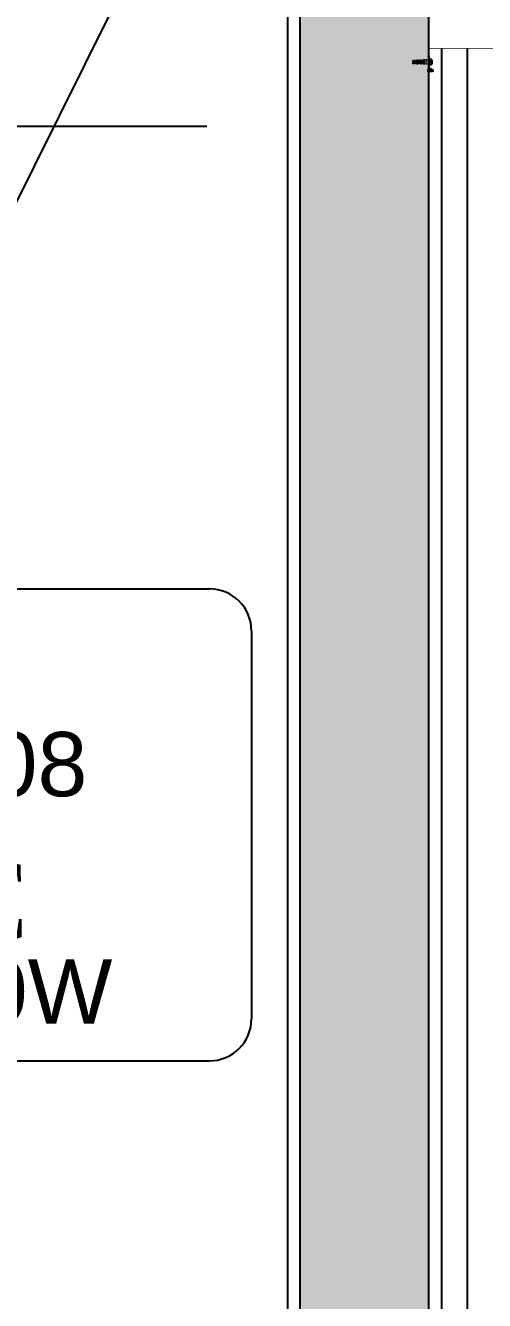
# Model space of a CAD drawing. Header units: inches. Extents: x 21 to 38546, y 13 to 15001.
# Drawn here: x 4563.3 to 4652.6, y 1049.3 to 1297.5 of the extents above; entities that cross this region are included whole.
import ezdxf
from ezdxf.enums import TextEntityAlignment as Align

# ---------------------------------------------------------------- set-up
doc = ezdxf.new("R2010")
doc.units = ezdxf.units.IN
doc.header["$MEASUREMENT"] = 0
doc.linetypes.add('HIDDEN', pattern=[9.525, 6.35, -3.175])
doc.layers.add('PEX', color=1, linetype='Continuous')
doc.layers.add('RAD-MAHAL', color=2, linetype='Continuous')
for name, color, linetype, lineweight in [('Z_MİM_-KM-AREA-IDEN', 8, 'Continuous', 25), ('Z_MİM_-KM-IZO-THERMAL-ROCKWOOL', 8, 'BATTING', 25), ('Z_MİM_-KM-PATTERN-00', 8, 'Continuous', 25), ('Z_MİM_-KM-PATTERN-STRC', 8, 'Continuous', 25), ('Z_MİM_-KM-STRC-CONCRETE', 8, 'Continuous', 25), ('Z_MİM_-KM-WALL-PLASTER', 8, 'Continuous', 25), ('Z_MİM_00', 8, 'Continuous', 25), ('Z_MİM_Aksesuar', 8, 'Continuous', 25), ('Z_MİM_AUDIT_D_040619093244-1', 8, 'Continuous', 25), ('Z_MİM_MYM_MEMBRAN_', 8, 'HIDDEN', 25), ('Z_MİM_PROFIL', 8, 'Continuous', 25)]:
    doc.layers.add(name, color=color, linetype=linetype, lineweight=lineweight)
doc.styles.add('Arial_4', font='arial.ttf', dxfattribs={"height": 10})
doc.styles.add('MAH', font='arial.ttf', dxfattribs={"width": 0.8, "height": 17.5})
doc.styles.get("Standard").update_dxf_attribs({"font": 'arial.ttf'})
doc.styles.add('STYLE2', font='times.ttf')
doc.linetypes.add('BATTING', pattern='A,0.00254,-2.54,[134,ltypeshp.shx,S=2.54,R=0,X=-2.54,Y=0],-5.08,[134,ltypeshp.shx,S=2.54,R=180,X=2.54,Y=0],-2.54', length=10.16254)

# ---------------------------------------------------------------- blocks, each defined once
blk = doc.blocks.new('-KM_Kolon_ZK')
at = {"layer": 'Z_MİM_-KM-PATTERN-STRC'}
blk.add_hatch(color=256, dxfattribs=at).paths.add_polyline_path([(1285, 370), (1310, 370), (1310, 0), (1285, 0)], flags=0)
at = {"layer": 'Z_MİM_-KM-STRC-CONCRETE'}
blk.add_lwpolyline([(1285, 370), (1310, 370), (1310, 0), (1285, 0)], close=True, dxfattribs=at)
blk = doc.blocks.new('köşe')
at = {"layer": 'Z_MİM_Aksesuar'}
h = blk.add_hatch(dxfattribs=at)
h.set_pattern_fill('ANSI37', color=256, scale=10, angle=180, style=0)
h.set_pattern_definition([(135, (3191.3564, 3.0315), (0.88388348, 0.88388348), []), (45, (3191.3564, 3.0315), (0.88388348, -0.88388348), [])])
h.paths.add_polyline_path([(-165.9, -270.5), (-174.6, -265.5), (-176.1, -265.5), (-176.1, -272.4)])
at = {"layer": 'Z_MİM_PROFIL'}
h = blk.add_hatch(dxfattribs=at)
h.set_pattern_fill('ANSI37', color=256, scale=2, style=0)
h.set_pattern_definition([(315, (26687.75893, 96826.20066), (-0.1767766953, -0.1767766953), []), (225, (26687.75893, 96826.20066), (-0.1767766953, 0.1767766953), [])])
h.paths.add_polyline_path([(-174.6, -265.5), (-165.9, -270.5), (-165.4, -269.6), (-173.6, -264.9), (-173.6, -241), (-174.6, -241)])
at = {"layer": 'Z_MİM_Aksesuar'}
blk.add_line((-165.9, -270.5), (-176.1, -272.4), dxfattribs=at)
at = {"layer": 'Z_MİM_AUDIT_D_040619093244-1'}
for p, q in [((-168.7, -247.9), (-172.2, -247.9)), ((-168.7, -250.4), (-172.2, -250.4)), ((-168.7, -255.4), (-172.2, -255.4)), ((-168.7, -257.9), (-172.2, -257.9)), ((-168.2, -249.2), (-168.2, -256.7))]:
    blk.add_line(p, q, dxfattribs=at)
blk.add_lwpolyline([(-174.6, -265.5), (-165.9, -270.5), (-165.4, -269.6), (-173.6, -264.9), (-173.6, -241), (-174.6, -241)], close=True, dxfattribs=at)
for points in [[(-173.2, -258.9), (-172.2, -258.9), (-172.2, -246.9), (-173.2, -246.9)], [(-204.7, -252), (-205.7, -252)], [(-204.9, -249.4), (-205.6, -249.7)], [(-204.9, -256.4), (-205.6, -256.2)], [(-204.6, -253.8), (-205.2, -252)], [(-204.1, -253.8), (-205.1, -253.9)], [(-204.9, -249.4), (-204.9, -250.9)], [(-204.9, -250.9), (-203.9, -251)], [(-204.9, -256.4), (-204.9, -254.9)], [(-204.9, -254.9), (-203.9, -254.9)], [(-202.6, -252.1), (-203.7, -252)], [(-202.6, -253.8), (-203.2, -252.1)], [(-202.1, -253.7), (-203.1, -253.8)], [(-202.4, -249.9), (-202.9, -250.8)], [(-202.4, -255.9), (-202.9, -255)], [(-200.9, -249.4), (-201.6, -249.7)], [(-200.6, -252.1), (-201.6, -252.1)], [(-200.9, -256.4), (-201.6, -256.2)], [(-200.6, -253.7), (-201.1, -252.1)], [(-200.1, -253.7), (-201.1, -253.7)], [(-200.9, -249.4), (-200.9, -251.1)], [(-200.9, -251.1), (-200, -251.1)], [(-200.9, -256.4), (-200.9, -254.7)], [(-200.9, -254.7), (-200, -254.7)], [(-198.6, -252.2), (-199.6, -252.2)], [(-198.6, -253.6), (-199.1, -252.2)], [(-198.1, -253.6), (-199.1, -253.6)], [(-198.9, -250.8), (-198.4, -249.9)], [(-198.9, -255), (-198.4, -255.9)], [(-197.6, -249.7), (-196.9, -249.4), (-196.9, -251.3), (-196, -251.3)], [(-196.6, -252.3), (-197.6, -252.3)], [(-197.6, -256.2), (-196.9, -256.4), (-196.9, -254.6), (-196, -254.5)], [(-196.7, -253.5), (-197.1, -252.3)], [(-196.2, -253.5), (-197.1, -253.6)], [(-194.5, -252.4), (-195.6, -252.3)], [(-194.2, -253.4), (-195.2, -253.5)], [(-194.7, -253.5), (-195.1, -252.4)], [(-194.4, -249.9), (-194.9, -250.8)], [(-194.4, -255.9), (-194.9, -255)], [(-193.6, -249.7), (-192.9, -249.4), (-192.9, -251.4), (-192.1, -251.5)], [(-192.9, -256.4), (-193.6, -256.2)], [(-192.5, -252.4), (-193.5, -252.4)], [(-192.2, -253.4), (-193.2, -253.4)], [(-192.7, -253.4), (-193, -252.4)], [(-192.9, -256.4), (-192.9, -254.4)], [(-192.9, -254.4), (-192.1, -254.4)], [(-190.5, -252.5), (-191.5, -252.5)], [(-190.2, -253.3), (-191.2, -253.3)], [(-190.7, -253.3), (-191, -252.5)], [(-190.4, -249.9), (-190.9, -250.8)], [(-190.4, -255.9), (-190.9, -255)], [(-189.6, -249.7), (-188.9, -249.4), (-188.9, -251.6), (-188.1, -251.6)], [(-189.6, -256.2), (-188.9, -256.4), (-188.9, -254.2), (-188.1, -254.2)], [(-188.5, -252.6), (-189.5, -252.6)], [(-188.3, -253.2), (-189.2, -253.3)], [(-188.8, -253.2), (-189, -252.6)], [(-187.4, -251.7), (-186.9, -250.4)], [(-187.4, -254.2), (-186.9, -255.4)], [(-185.4, -252.7), (-186.9, -252.7)], [(-185.4, -253.2), (-186.9, -253.2)], [(-184.4, -249.4), (-186.1, -250.1)], [(-184.4, -256.4), (-186.1, -255.7)], [(-182.9, -249.4), (-184.4, -249.4)], [(-182.9, -250.4), (-184.4, -250.4)], [(-182.9, -252.7), (-184.4, -252.7)], [(-182.9, -253.2), (-184.4, -253.2)], [(-182.9, -255.4), (-184.4, -255.4)], [(-182.9, -256.4), (-184.4, -256.4)], [(-180.4, -249.4), (-181.9, -249.4)], [(-180.4, -250.4), (-181.9, -250.4)], [(-180.4, -252.7), (-181.9, -252.7)], [(-180.4, -253.2), (-181.9, -253.2)], [(-180.4, -255.4), (-181.9, -255.4)], [(-180.4, -256.4), (-181.9, -256.4)], [(-177.9, -249.4), (-179.4, -249.4)], [(-177.9, -250.4), (-179.4, -250.4)], [(-177.9, -255.4), (-179.4, -255.4)], [(-177.9, -256.4), (-179.4, -256.4)], [(-175.4, -249.4), (-176.9, -249.4)], [(-175.4, -250.4), (-176.9, -250.4)], [(-175.4, -255.4), (-176.9, -255.4)], [(-175.4, -256.4), (-176.9, -256.4)], [(-175, -249.4), (-176.5, -249.4)], [(-175, -250.4), (-176.5, -250.4)], [(-175, -255.4), (-176.5, -255.4)], [(-175, -256.4), (-176.5, -256.4)], [(-174.7, -249.4), (-176.2, -249.4)], [(-174.7, -250.4), (-176.2, -250.4)], [(-174.7, -255.4), (-176.2, -255.4)], [(-174.7, -256.4), (-176.2, -256.4)]]:
    blk.add_lwpolyline(points, dxfattribs=at)
for centre, radius, start, end in [((-170.1, -249.2), 1.81, 316.3972, 43.6028), ((-174.7, -252.9), 6.5, 337.3801, 22.6199), ((-170.1, -256.7), 1.81, 316.3972, 43.6028)]:
    blk.add_arc(centre, radius, start, end, dxfattribs=at)
at = {"layer": 'Z_MİM_MYM_MEMBRAN_', "ltscale": 20, "const_width": 0.8}
blk.add_lwpolyline([(-5.8, -226.2), (-22.8, -226.2), (-53.6, -226.2), (-175.1, -226.2), (-173.8, -281.2)], dxfattribs=at)
blk = doc.blocks.new('-KM- AL-2 EĞİMLİ CEPHE')
at = {"xscale": 0.1, "yscale": 0.1, "zscale": 0.1}
blk.add_blockref('köşe', (-710.1, -36.62), dxfattribs=at)
blk = doc.blocks.new('*U121')
blk.add_line((0, 0), (192.45, 0))
at = {"color": 7, "style": 'MAH', "width": 0.6}
blk.add_text('-', height=17.07, dxfattribs=at).set_placement((25.99, 13.11), align=Align.MIDDLE_CENTER)
at = {"color": 7, "style": 'Arial_4', "width": 0.7}
for s, p in [('A:', (81.91, -17.69)), ('m² ', (135.42, -17.69))]:
    blk.add_text(s, height=13.333, dxfattribs=at).set_placement(p)
for tag, p in [('K', (8.57, 13.11)), ('00', (33.43, 13.11)), ('MAHALADI', (72.42, 12.35))]:
    blk.add_attdef(tag, text='', height=17.33, dxfattribs=at).set_placement(p, align=Align.MIDDLE_LEFT)
blk.add_attdef('27.00', text='', height=13.33, dxfattribs=at).set_placement((133.25, -11.29), align=Align.MIDDLE_RIGHT)
blk = doc.blocks.new('IS_MAHAL_NO1')
at = {"layer": 'RAD-MAHAL'}
for p, q in [((-57.03, 49.6), (57.21, 49.6)), ((-65.23, 41.4), (-65.23, -34.08)), ((65.41, 41.4), (65.41, -34.08))]:
    blk.add_line(p, q, dxfattribs=at)
blk.add_lwpolyline([(-57.03, -42.28), (57.21, -42.28)], dxfattribs=at)
for centre, start, end in [((-57.03, 41.4), 90, 180), ((57.21, 41.4), 0, 90), ((-57.03, -34.08), 180, 270), ((57.21, -34.08), 270, 0)]:
    blk.add_arc(centre, 8.2, start, end, dxfattribs=at)
at = {"layer": 'RAD-MAHAL', "color": 1, "style": 'STYLE2', "width": 0.8}
blk.add_text('%%DC', height=14.962, dxfattribs=at).set_placement((12.05, -23.16), align=Align.BOTTOM_CENTER)

msp = doc.modelspace()

# ---------------------------------------------------------------- linework, layer by layer
at = {"layer": 'Z_MİM_-KM-IZO-THERMAL-ROCKWOOL', "ltscale": 0.45}
msp.add_lwpolyline([(4649.26, 1293.06), (4649.26, 974.58), (3324.26, 974.58), (3324.26, 1629.58), (3034.26, 1629.58), (3034.26, 2589.58), (6839.26, 2589.58), (6839.26, 974.58), (5334.26, 974.58), (5334.26, 1293.06)], dxfattribs=at)
at = {"layer": 'Z_MİM_-KM-PATTERN-00'}
msp.add_lwpolyline([(4624.26, 1389.58), (4485.79, 1110.86)], dxfattribs=at)
at = {"layer": 'Z_MİM_-KM-WALL-PLASTER'}
for points in [[(4644.26, 1293.06), (4644.26, 979.58), (3329.26, 979.58), (3329.26, 1634.58), (3039.26, 1634.58), (3039.26, 2584.58), (6834.26, 2584.58), (6834.26, 979.58), (5339.26, 979.58), (5339.26, 1293.06)], [(4481.76, 1389.58), (4624.26, 1389.58), (4624.26, 1354.58), (4614.26, 1354.58), (4614.26, 1004.58), (4409.26, 1004.58), (4409.26, 1082.08)]]:
    msp.add_lwpolyline(points, dxfattribs=at)

# ---------------------------------------------------------------- block references
at = {"layer": 'RAD-MAHAL'}
msp.add_blockref('IS_MAHAL_NO1', (4541.88, 1138.23), dxfattribs=at)
at = {"layer": 'Z_MİM_-KM-AREA-IDEN'}
msp.add_blockref('*U121', (4406.14, 1277.94), dxfattribs=at).add_auto_attribs({'27.00': '8.23', '00': '08', 'K': 'Z', 'MAHALADI': 'MUTFAK'})
at = {"layer": 'Z_MİM_-KM-STRC-CONCRETE'}
msp.add_blockref('-KM_Kolon_ZK', (3331.76, 982.08), dxfattribs=at)
at = {"layer": 'Z_MİM_00'}
msp.add_blockref('-KM- AL-2 EĞİMLİ CEPHE', (5369.32, 1352.3), dxfattribs=at)

# ---------------------------------------------------------------- texts
at = {"layer": 'PEX', "color": 1}
for s, p in [('Z-08', (4557.39, 1143.72)), ('620W', (4557.39, 1099.45))]:
    msp.add_text(s, height=12.5, dxfattribs=at).set_placement(p, align=Align.BOTTOM_CENTER)

doc.saveas('drawing.dxf')
